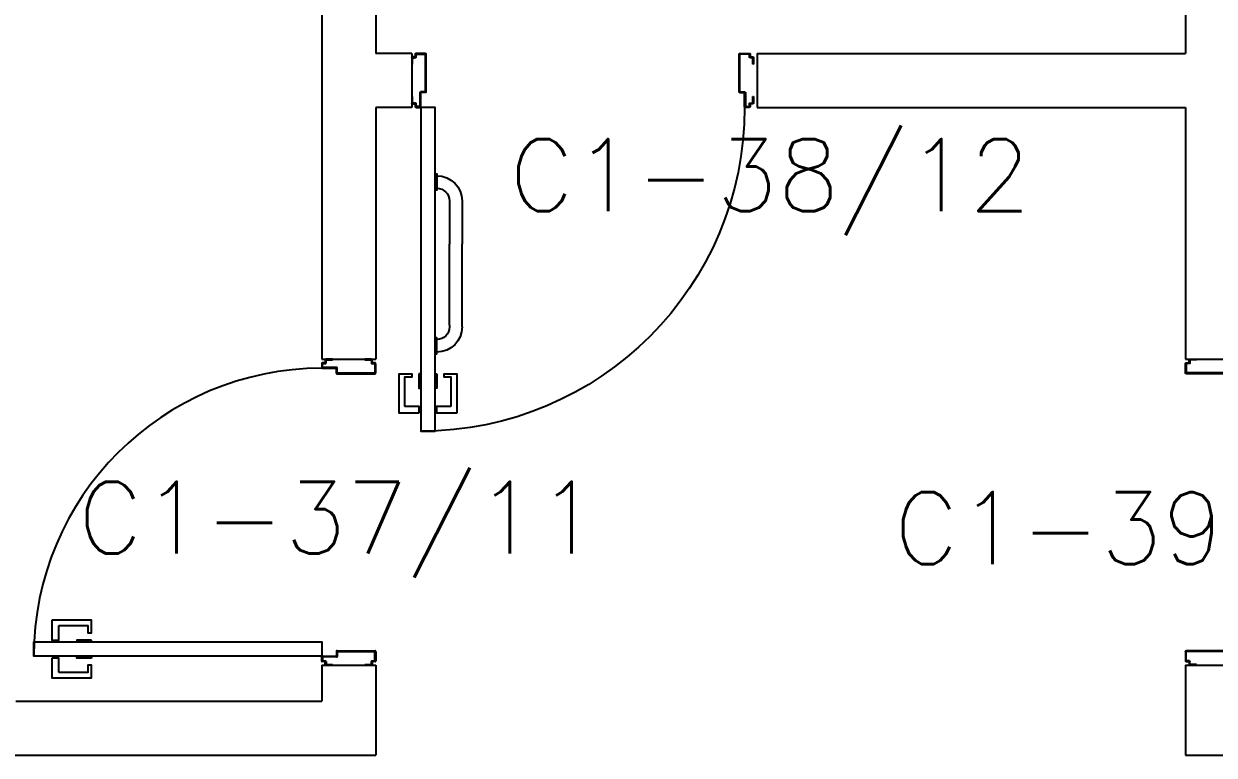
# Model space of a CAD drawing. Header units: millimetres. Extents: x 1887 to 2405, y 1100 to 1335.
# Drawn here: x 2112.282 to 2115.589, y 1177.448 to 1179.481 of the extents above; entities that cross this region are included whole.
import ezdxf

# ---------------------------------------------------------------- set-up
doc = ezdxf.new("R2010")
doc.units = ezdxf.units.MM
for name, color, linetype in [('AR-ALV', 2, 'Continuous'), ('AR-PORTA', 1, 'Continuous'), ('ENDEREÇO', 2, 'Continuous'), ('maçaneta', 1, 'Continuous'), ('mov', 1, 'Continuous'), ('PM-PERFIL U-C', 2, 'Continuous'), ('PM-PUXADOR-V', 1, 'Continuous'), ('pm1', 2, 'Continuous'), ('pm2', 2, 'Continuous')]:
    doc.layers.add(name, color=color, linetype=linetype)
doc.styles.add('UNB1-100', font='simplex.shx', dxfattribs={"height": 0.2})

# ---------------------------------------------------------------- blocks, each defined once
blk = doc.blocks.new('PM3')
at = {"layer": 'maçaneta'}
for points in [[(0.02, 0.825), (-0.035, 0.825), (-0.035, 0.715), (0, 0.715), (0, 0.725), (-0.02, 0.725), (-0.02, 0.8035, -0.414214), (-0.0185, 0.805), (0.02, 0.805)], [(0.125, 0.825), (0.07, 0.825), (0.07, 0.805), (0.1085, 0.805, -0.414214), (0.11, 0.8035), (0.11, 0.725), (0.09, 0.725), (0.09, 0.715), (0.125, 0.715)]]:
    blk.add_lwpolyline(points, format="xyb", close=True, dxfattribs=at)
for points in [[(0.02, 0.715), (0.02, 0.755), (0.025, 0.755), (0.025, 0.715)], [(0.07, 0.715), (0.07, 0.755), (0.065, 0.755), (0.065, 0.715)]]:
    blk.add_lwpolyline(points, close=True, dxfattribs=at)
at = {"layer": 'mov'}
blk.add_arc((0.025, 0.075), 0.8, 0, 90, dxfattribs=at)
at = {"layer": 'PM-PERFIL U-C'}
for p, q in [((0.01, 0.065), (0.01, 0.0735)), ((0.0115, 0.075), (0.0235, 0.075)), ((0.012, 0.073), (0.012, 0.0645)), ((0.023, 0.073), (0.012, 0.073)), ((0.023, 0.0335), (0.023, 0.073)), ((0.025, 0.0735), (0.025, 0.034)), ((0.825, 0.0735), (0.825, 0.034)), ((0.8385, 0.075), (0.8265, 0.075)), ((0.827, 0.073), (0.838, 0.073)), ((0.827, 0.0335), (0.827, 0.073)), ((0.838, 0.073), (0.838, 0.0645)), ((0.84, 0.065), (0.84, 0.0735)), ((0, 0.045), (0, 0.0635)), ((0.002, 0.045), (0, 0.045)), ((0.0015, 0.065), (0.01, 0.065)), ((0.002, 0.063), (0.002, 0.045)), ((0.0105, 0.063), (0.002, 0.063)), ((0.0385, 0.034), (0.025, 0.034)), ((0.8115, 0.034), (0.825, 0.034)), ((0.8395, 0.063), (0.848, 0.063)), ((0.8485, 0.065), (0.84, 0.065)), ((0.848, 0.063), (0.848, 0.045)), ((0.848, 0.045), (0.85, 0.045)), ((0.85, 0.045), (0.85, 0.0635)), ((0.038, 0.032), (0.0245, 0.032)), ((0.038, 0.032), (0.038, -0.073)), ((0.04, 0.0325), (0.04, -0.0735)), ((0.81, 0.0325), (0.81, -0.0735)), ((0.812, 0.032), (0.8255, 0.032)), ((0.812, 0.032), (0.812, -0.073)), ((0, -0.045), (0.002, -0.045)), ((0, -0.0635), (0, -0.045)), ((0.01, -0.065), (0.0015, -0.065)), ((0.002, -0.045), (0.002, -0.063)), ((0.002, -0.063), (0.0105, -0.063)), ((0.01, -0.0735), (0.01, -0.065)), ((0.012, -0.0645), (0.012, -0.073)), ((0.838, -0.0645), (0.838, -0.073)), ((0.848, -0.063), (0.8395, -0.063)), ((0.84, -0.0735), (0.84, -0.065)), ((0.84, -0.065), (0.8485, -0.065)), ((0.85, -0.045), (0.848, -0.045)), ((0.848, -0.045), (0.848, -0.063)), ((0.85, -0.0635), (0.85, -0.045)), ((0.0385, -0.075), (0.0115, -0.075)), ((0.012, -0.073), (0.038, -0.073)), ((0.8115, -0.075), (0.8385, -0.075)), ((0.838, -0.073), (0.812, -0.073))]:
    blk.add_line(p, q, dxfattribs=at)
for centre, start, end in [((0.0115, 0.0735), 90, 180), ((0.0235, 0.0735), 360, 90), ((0.8265, 0.0735), 90, 180), ((0.8385, 0.0735), 0, 90), ((0.0015, 0.0635), 90, 180), ((0.0105, 0.0645), 270, 0), ((0.0245, 0.0335), 180, 270), ((0.0385, 0.0325), 0, 90), ((0.8115, 0.0325), 90, 180), ((0.8255, 0.0335), 270, 0), ((0.8395, 0.0645), 180, 270), ((0.8485, 0.0635), 0, 90), ((0.0015, -0.0635), 180, 270), ((0.0105, -0.0645), 0, 90), ((0.8395, -0.0645), 90, 180), ((0.8485, -0.0635), 270, 0), ((0.0115, -0.0735), 180, 270), ((0.0385, -0.0735), 269.9386, 0), ((0.8115, -0.0735), 180, 270.0614), ((0.8385, -0.0735), 270, 0)]:
    blk.add_arc(centre, 0.0015, start, end, dxfattribs=at)
at = {"layer": 'pm1'}
blk.add_lwpolyline([(0.065, 0.875), (0.065, 0.075), (0.025, 0.075), (0.025, 0.875)], close=True, dxfattribs=at)
blk = doc.blocks.new('marco-d')
at = {"layer": 'PM-PERFIL U-C'}
for p, q in [((-0.0135, 0), (-0.0015, 0)), ((-0.025, -0.03), (-0.025, -0.0115)), ((-0.023, -0.03), (-0.025, -0.03)), ((-0.0235, -0.01), (-0.015, -0.01)), ((-0.0145, -0.012), (-0.023, -0.012)), ((-0.023, -0.012), (-0.023, -0.03)), ((-0.015, -0.01), (-0.015, -0.0015)), ((-0.002, -0.002), (-0.013, -0.002)), ((-0.013, -0.002), (-0.013, -0.0105)), ((-0.002, -0.0415), (-0.002, -0.002)), ((0, -0.0015), (0, -0.041)), ((0.013, -0.043), (-0.0005, -0.043)), ((0.0135, -0.041), (0, -0.041)), ((0.013, -0.043), (0.013, -0.148)), ((0.015, -0.0425), (0.015, -0.1485)), ((-0.025, -0.1385), (-0.025, -0.12)), ((-0.025, -0.12), (-0.023, -0.12)), ((-0.023, -0.12), (-0.023, -0.138)), ((-0.015, -0.14), (-0.0235, -0.14)), ((-0.023, -0.138), (-0.0145, -0.138)), ((-0.015, -0.1485), (-0.015, -0.14)), ((0.0135, -0.15), (-0.0135, -0.15)), ((-0.013, -0.1395), (-0.013, -0.148)), ((-0.013, -0.148), (0.013, -0.148))]:
    blk.add_line(p, q, dxfattribs=at)
for centre, start, end in [((-0.0135, -0.0015), 90, 180), ((-0.0015, -0.0015), 360, 90), ((-0.0235, -0.0115), 90, 180), ((-0.0145, -0.0105), 270, 0), ((-0.0005, -0.0415), 180, 270), ((0.0135, -0.0425), 0, 90), ((-0.0235, -0.1385), 180, 270), ((-0.0135, -0.1485), 180, 270), ((-0.0145, -0.1395), 0, 90), ((0.0135, -0.1485), 269.9386, 0)]:
    blk.add_arc(centre, 0.0015, start, end, dxfattribs=at)
blk = doc.blocks.new('marco-e')
at = {"layer": 'PM-PERFIL U-C'}
for p, q in [((0, -0.0015), (0, -0.041)), ((0.0135, 0), (0.0015, 0)), ((0.002, -0.0415), (0.002, -0.002)), ((0.002, -0.002), (0.013, -0.002)), ((0.013, -0.002), (0.013, -0.0105)), ((0.0145, -0.012), (0.023, -0.012)), ((0.015, -0.01), (0.015, -0.0015)), ((0.0235, -0.01), (0.015, -0.01)), ((0.023, -0.012), (0.023, -0.03)), ((0.023, -0.03), (0.025, -0.03)), ((0.025, -0.03), (0.025, -0.0115)), ((-0.015, -0.0425), (-0.015, -0.1485)), ((-0.0135, -0.041), (0, -0.041)), ((-0.013, -0.043), (0.0005, -0.043)), ((-0.013, -0.043), (-0.013, -0.148)), ((0.025, -0.12), (0.023, -0.12)), ((0.023, -0.12), (0.023, -0.138)), ((0.025, -0.1385), (0.025, -0.12)), ((-0.0135, -0.15), (0.0135, -0.15)), ((0.013, -0.148), (-0.013, -0.148)), ((0.013, -0.1395), (0.013, -0.148)), ((0.023, -0.138), (0.0145, -0.138)), ((0.015, -0.14), (0.0235, -0.14)), ((0.015, -0.1485), (0.015, -0.14))]:
    blk.add_line(p, q, dxfattribs=at)
for centre, start, end in [((0.0015, -0.0015), 90, 180), ((0.0145, -0.0105), 180, 270), ((0.0135, -0.0015), 0, 90), ((0.0235, -0.0115), 0, 90), ((-0.0135, -0.0425), 90, 180), ((0.0005, -0.0415), 270, 0), ((-0.0135, -0.1485), 180, 270.0614), ((0.0145, -0.1395), 90, 180), ((0.0135, -0.1485), 270, 0), ((0.0235, -0.1385), 270, 0)]:
    blk.add_arc(centre, 0.0015, start, end, dxfattribs=at)
blk = doc.blocks.new('PM4')
at = {"layer": 'maçaneta'}
for points in [[(0.02, 1), (-0.035, 1), (-0.035, 0.89), (0, 0.89), (0, 0.9), (-0.02, 0.9), (-0.02, 0.9785, -0.414214), (-0.0185, 0.98), (0.02, 0.98)], [(0.125, 1), (0.07, 1), (0.07, 0.98), (0.1085, 0.98, -0.414214), (0.11, 0.9785), (0.11, 0.9), (0.09, 0.9), (0.09, 0.89), (0.125, 0.89)]]:
    blk.add_lwpolyline(points, format="xyb", close=True, dxfattribs=at)
for points in [[(0.02, 0.89), (0.02, 0.93), (0.025, 0.93), (0.025, 0.89)], [(0.07, 0.89), (0.07, 0.93), (0.065, 0.93), (0.065, 0.89)]]:
    blk.add_lwpolyline(points, close=True, dxfattribs=at)
at = {"layer": 'mov'}
blk.add_arc((0.025, 0.15), 0.9, 0, 90, dxfattribs=at)
at = {"layer": 'PM-PUXADOR-V'}
for p, q in [((0.105, 0.755), (0.105, 0.53)), ((0.14, 0.76), (0.14, 0.755)), ((0.14, 0.755), (0.14, 0.53)), ((0.105, 0.415), (0.105, 0.53)), ((0.14, 0.415), (0.14, 0.53)), ((0.105, 0.41), (0.105, 0.415)), ((0.14, 0.41), (0.14, 0.415))]:
    blk.add_line(p, q, dxfattribs=at)
for points in [[(0.065, 0.835), (0.07, 0.835), (0.07, 0.79), (0.065, 0.79)], [(0.065, 0.335), (0.07, 0.335), (0.07, 0.38), (0.065, 0.38)]]:
    blk.add_lwpolyline(points, close=True, dxfattribs=at)
blk.add_lwpolyline([(0.105, 0.755), (0.105, 0.76, 0.414214), (0.07, 0.795)], format="xyb", dxfattribs=at)
for centre, radius, start, end in [((0.07, 0.76), 0.07, 0, 90), ((0.07, 0.41), 0.035, 270, 0), ((0.07, 0.41), 0.07, 270, 0)]:
    blk.add_arc(centre, radius, start, end, dxfattribs=at)
at = {"layer": 'pm2'}
blk.add_lwpolyline([(0.065, 1.05), (0.065, 0.15), (0.025, 0.15), (0.025, 1.05)], close=True, dxfattribs=at)
at = {"layer": 'pm1'}
for name, p in [('marco-d', (0.025, 0.15)), ('marco-e', (0.925, 0.15))]:
    blk.add_blockref(name, p, dxfattribs=at)

msp = doc.modelspace()

# ---------------------------------------------------------------- linework, layer by layer
at = {"layer": 'AR-ALV'}
for p, q in [((2113.1097, 1181.0485), (2113.1097, 1178.5485)), ((2113.2597, 1181.0485), (2113.2597, 1179.3985)), ((2115.5097, 1181.0485), (2115.5097, 1179.3985)), ((2113.3597, 1179.3985), (2113.2597, 1179.3985)), ((2113.3597, 1179.3985), (2113.3597, 1179.2485)), ((2114.3197, 1179.3985), (2115.5097, 1179.3985)), ((2114.3197, 1179.3985), (2114.3197, 1179.2485)), ((2113.3597, 1179.2485), (2113.2597, 1179.2485)), ((2113.2597, 1179.2485), (2113.2597, 1178.5485)), ((2114.3197, 1179.2485), (2115.5097, 1179.2485)), ((2115.5097, 1179.2485), (2115.5097, 1178.5485)), ((2113.1097, 1178.5485), (2113.2597, 1178.5485)), ((2115.5097, 1178.5485), (2115.6597, 1178.5485)), ((2113.1097, 1177.6985), (2113.2597, 1177.6985)), ((2113.1097, 1177.6985), (2113.1097, 1177.5985)), ((2113.2597, 1177.6985), (2113.2597, 1177.4485)), ((2115.5097, 1177.6985), (2115.5097, 1177.4485)), ((2115.5097, 1177.6985), (2115.6597, 1177.6985)), ((2112.2597, 1177.5985), (2113.1097, 1177.5985)), ((2110.1097, 1177.4485), (2113.2597, 1177.4485)), ((2115.5097, 1177.4485), (2118.4097, 1177.4485))]:
    msp.add_line(p, q, dxfattribs=at)

# ---------------------------------------------------------------- block references
at = {"layer": 'AR-PORTA', "xscale": -1}
for name, p, rotation in [('PM4', (2113.3597, 1179.3985), 180), ('PM3', (2115.5847, 1177.6985), 270)]:
    msp.add_blockref(name, p, dxfattribs=dict(at, rotation=rotation))
at = {"layer": 'AR-PORTA', "rotation": 90}
msp.add_blockref('PM3', (2113.1847, 1177.6985), dxfattribs=at)

# ---------------------------------------------------------------- texts
at = {"layer": 'ENDEREÇO', "style": 'UNB1-100'}
for s, p in [('C1-38/12', (2113.6308, 1178.9603)), ('C1-37/11', (2112.4324, 1178.0084)), ('C1-39/11', (2114.6992, 1177.9795))]:
    msp.add_text(s, height=0.2, dxfattribs=at).set_placement(p)

doc.saveas('drawing.dxf')
